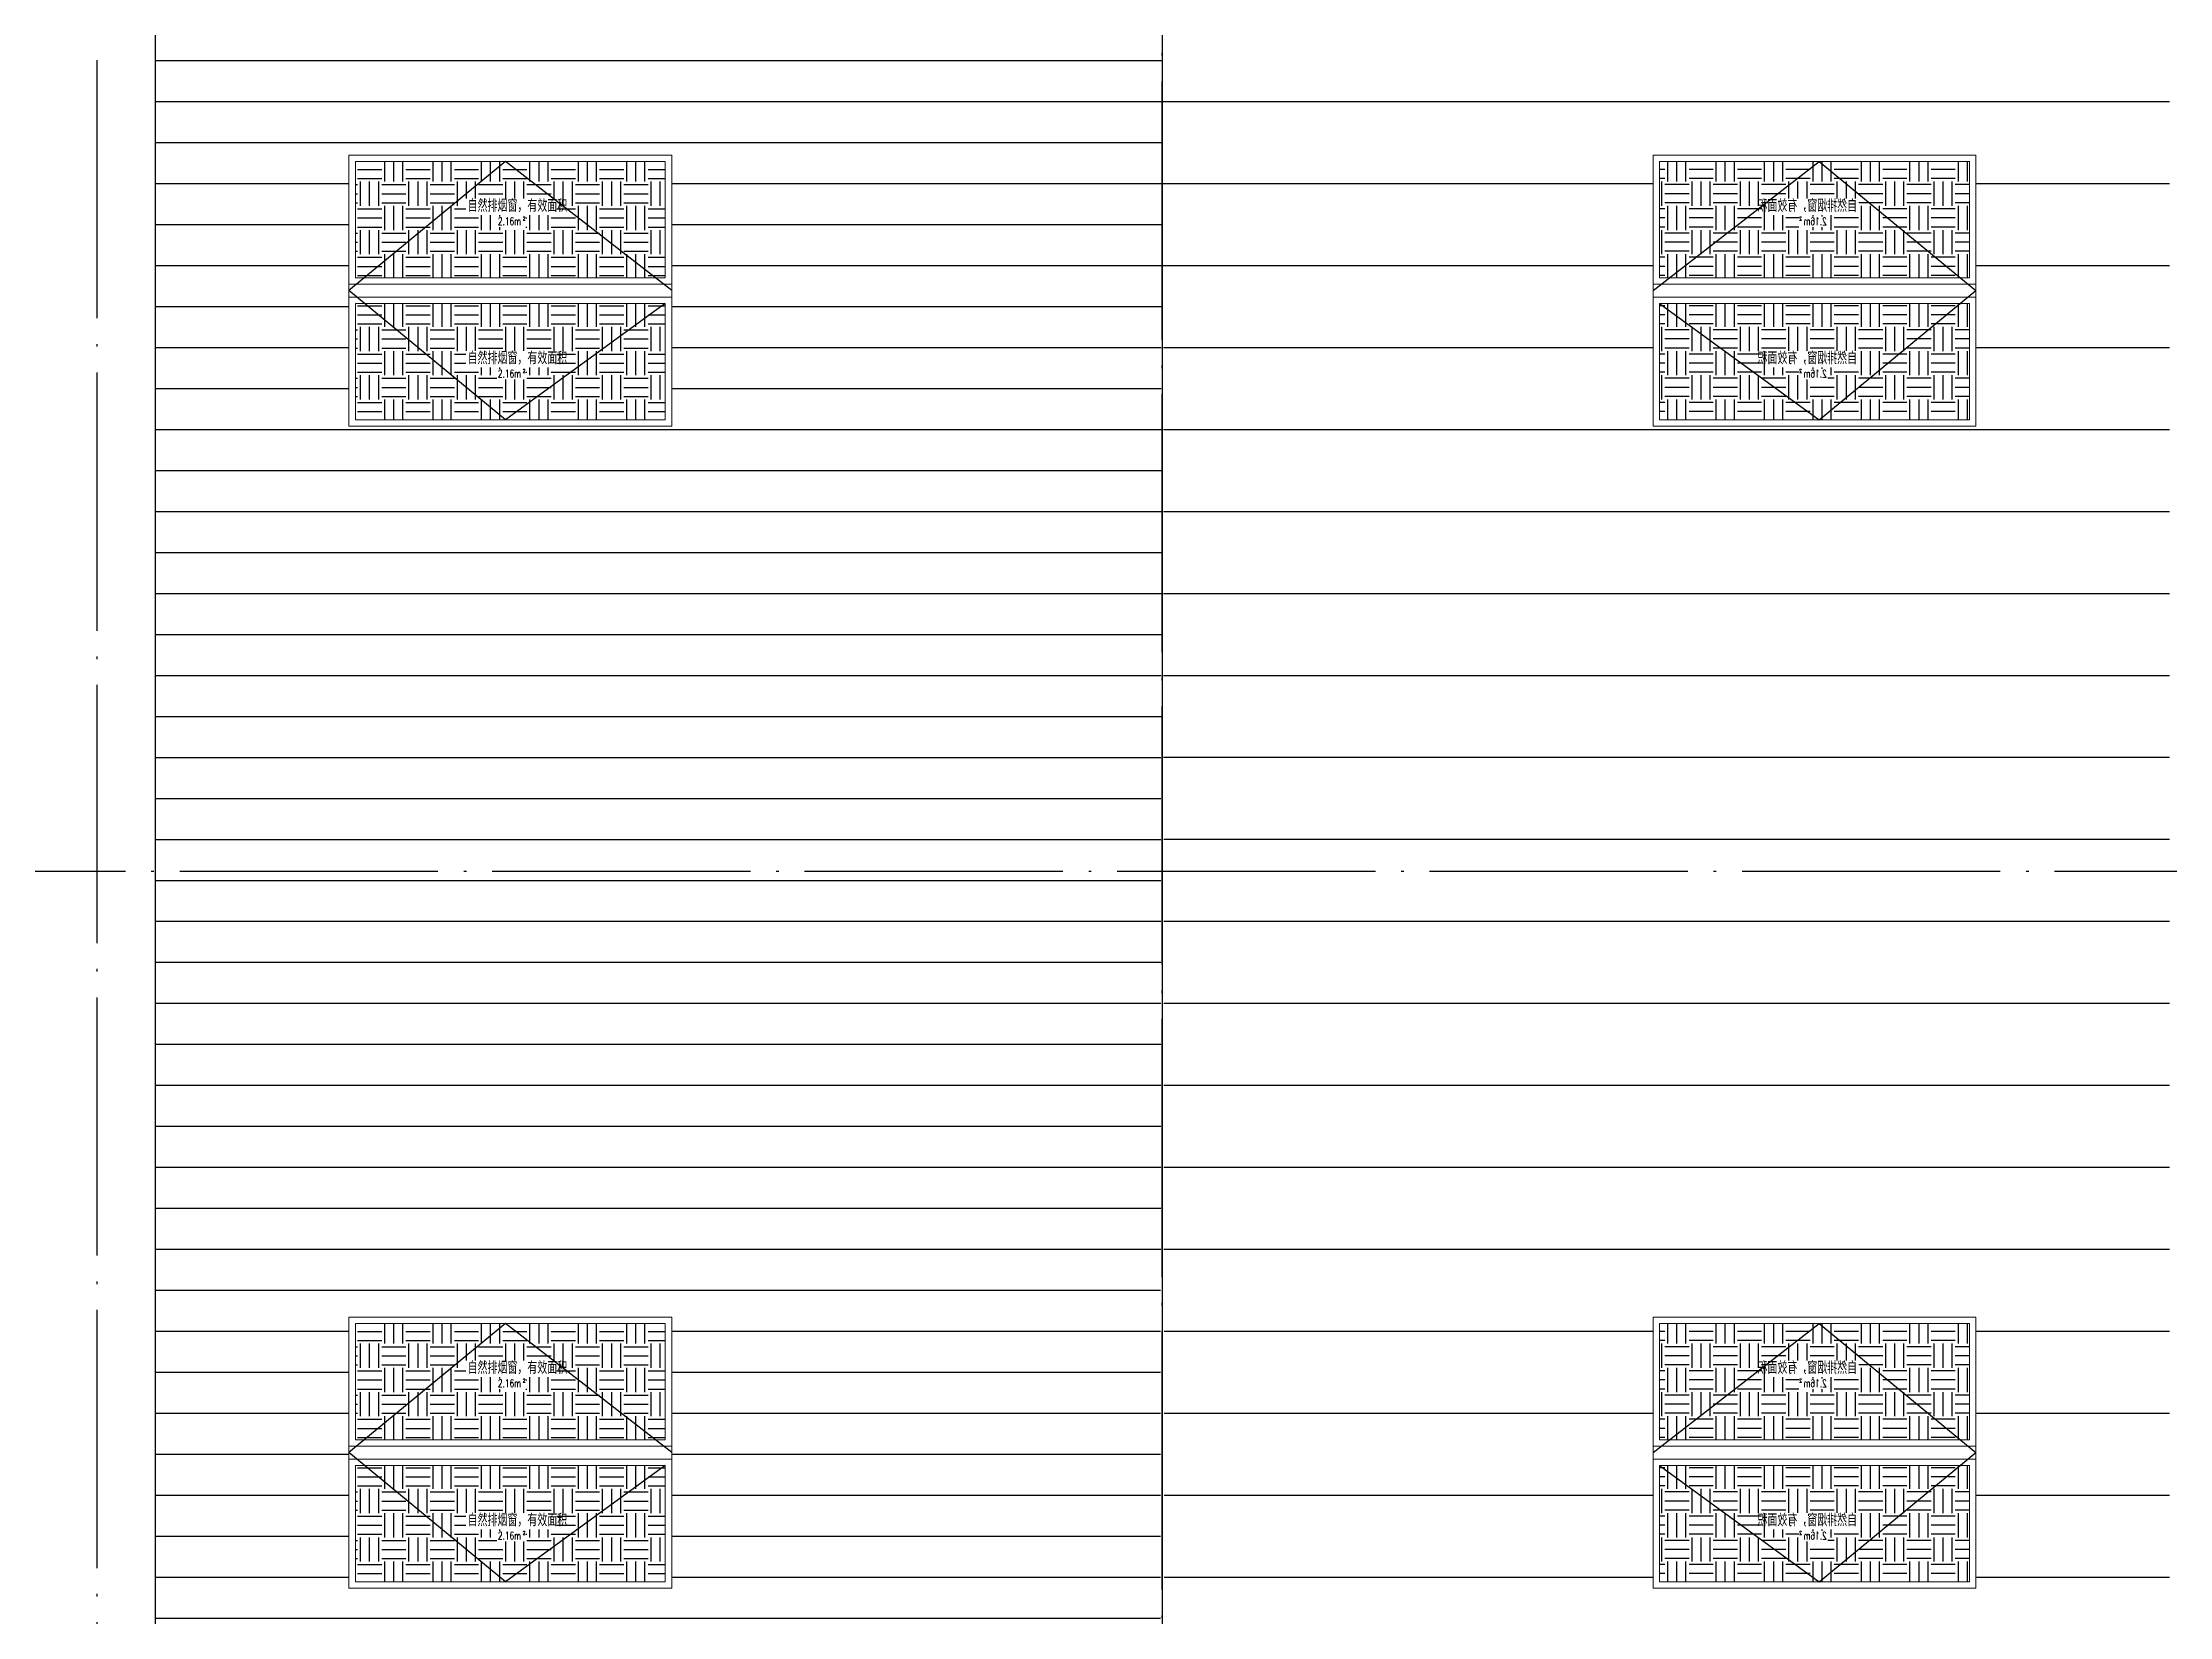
# Model space of a CAD drawing. Extents: x -555607 to 460190, y 498714 to 1664455.
# Drawn here: x 272623 to 289096, y 808051 to 820241 of the extents above; entities that cross this region are included whole.
import ezdxf

# ---------------------------------------------------------------- set-up
doc = ezdxf.new("R2010")
doc.units = 0
doc.header["$LTSCALE"] = 1000
doc.header["$MEASUREMENT"] = 0
doc.linetypes.add('DOTE', pattern=[2.42, 2, -0.2, 0.02, -0.2])
doc.linetypes.add('HIDDEN', pattern=[9.525, 6.35, -3.175])
for name, color, linetype in [('A-AXIS-DOTE', 14, 'DOTE'), ('A-HATCH-2', 251, 'Continuous'), ('A-LIN-V', 9, 'Continuous'), ('A-SFCE', 30, 'Continuous'), ('A-WINDOW', 8, 'Continuous'), ('SPACE', 7, 'Continuous'), ('SPACE_HATCH', 8, 'Continuous'), ('参考线', 8, 'Continuous'), ('外框', 1, 'HIDDEN')]:
    doc.layers.add(name, color=color, linetype=linetype)
doc.layers.add('成型线', color=3, linetype='Continuous', lineweight=18)
doc.styles.add('_TCH_SPACE', font='SIMPLEX', dxfattribs={"height": 5, "bigfont": 'GBCBIG'})
pattern_1 = [(0, (0, 0), (187.5, 187.5), [187.5, -187.5]), (0, (0, 70.31), (187.5, 187.5), [187.5, -187.5]), (0, (0, 140.62), (187.5, 187.5), [187.5, -187.5]), (90, (23.44, 164.06), (-187.5, 187.5), [187.5, -187.5]), (90, (93.75, 164.06), (-187.5, 187.5), [187.5, -187.5]), (90, (164.06, 164.06), (-187.5, 187.5), [187.5, -187.5])]

# ---------------------------------------------------------------- blocks, each defined once
blk = doc.blocks.new('44')
blk.add_wipeout([(277446, 745270), (279946, 745270), (279946, 747370), (277446, 747370)]).dxf.layer = '参考线'
at = {"layer": 'SPACE_HATCH'}
h = blk.add_hatch(dxfattribs=at)
h.set_pattern_fill('土壤', color=250, scale=50, style=0)
h.set_pattern_definition(pattern_1)
h.paths.add_polyline_path([(277496, 746420), (279896, 746420), (279896, 747320), (277496, 747320)])
h.paths.add_polyline_path([(278352, 746904), (279057, 746904), (279057, 747034), (278352, 747034)])
h.paths.add_polyline_path([(278591, 746811), (278817, 746811), (278817, 746895), (278591, 746895)])
h = blk.add_hatch(dxfattribs=at)
h.set_pattern_fill('土壤', color=250, scale=50, style=0)
h.set_pattern_definition(pattern_1)
h.paths.add_polyline_path([(277496, 746220), (279896, 746220), (279896, 745320), (277496, 745320)])
h.paths.add_polyline_path([(278352, 745724), (279057, 745724), (279057, 745854), (278352, 745854)])
h.paths.add_polyline_path([(278591, 745631), (278817, 745631), (278817, 745715), (278591, 745715)])
at = {"layer": '外框', "color": 250}
for points in [[(279946, 746320), (278658, 747320), (277446, 746320)], [(279896, 746220), (278658, 745320), (277446, 746320)]]:
    blk.add_lwpolyline(points, dxfattribs=at)
at = {"layer": '成型线', "color": 8}
for p, q in [((279946, 745270), (279946, 747370)), ((277446, 746370), (279946, 746370)), ((277496, 746420), (279896, 746420)), ((277446, 746270), (279946, 746270)), ((277496, 746220), (279896, 746220))]:
    blk.add_line(p, q, dxfattribs=at)
for points in [[(279946, 745270), (277446, 745270), (277446, 747370), (279946, 747370)], [(277496, 746420), (277496, 747320), (279896, 747320), (279896, 746420)], [(279896, 746220), (279896, 745320), (277496, 745320), (277496, 746220)]]:
    blk.add_lwpolyline(points, dxfattribs=at)
at = {"layer": 'SPACE', "color": 250, "style": '_TCH_SPACE'}
for p in [(278365, 746930), (278365, 745750)]:
    blk.add_text('自然排烟窗，有效面积', height=96.5, dxfattribs=at).set_placement(p)
at = {"layer": 'SPACE', "color": 250, "style": '_TCH_SPACE', "width": 0.705882}
for s, height, p in [('2.16m', 59.5, (278600, 746828)), ('2', 29.8, (278792, 746863)), ('2', 29.8, (278792, 745683)), ('2.16m', 59.5, (278600, 745648))]:
    blk.add_text(s, height=height, dxfattribs=at).set_placement(p)
blk = doc.blocks.new('nr3453464')
at = {"layer": 'A-LIN-V'}
blk.add_blockref('44', (14050, 72000), dxfattribs=at)
at = {"layer": 'A-LIN-V', "xscale": -0.9999999999999998}
blk.add_blockref('44', (581542, 72000), dxfattribs=at)
blk = doc.blocks.new('242343243')
at = {"layer": 'A-WINDOW'}
for p in [(-16500, 0), (-16500, -9000)]:
    blk.add_blockref('nr3453464', p, dxfattribs=at)

msp = doc.modelspace()

# ---------------------------------------------------------------- hatches: boundary and pattern name
at = {"layer": 'A-HATCH-2'}
h = msp.add_hatch(dxfattribs=at)
h.set_pattern_fill('ANSI31', color=250, scale=200, angle=135)
h.set_pattern_definition([(180, (0, 0), (-3e-14, -317.5), [])])
h.paths.add_polyline_path([(273495.8, 832220), (281295.8, 832220), (281295.8, 830430), (281241, 746374.3), (281295.8, 741420), (273495.8, 741420)])
h = msp.add_hatch(dxfattribs=at)
h.set_pattern_fill('ANSI31', color=250, scale=400, angle=135)
h.set_pattern_definition([(180, (0, 0), (-6e-14, -635), [])])
h.paths.add_polyline_path([(289095.8, 832220), (281295.8, 832220), (281295.8, 830430), (281350.6, 746374.3), (281295.8, 741420), (289095.8, 741420)])

# ---------------------------------------------------------------- linework, layer by layer
at = {"layer": 'A-AXIS-DOTE', "color": 250}
for p, q in [((273045.8, 735826.1), (273045.8, 841482.3)), ((281295.8, 735660), (281295.8, 841482.3)), ((355545.8, 813820), (237953.6, 813820))]:
    msp.add_line(p, q, dxfattribs=at)
at = {"layer": 'A-LIN-V', "color": 8}
msp.add_lwpolyline([(273495.8, 832220), (273495.8, 741420)], dxfattribs=at)
at = {"layer": 'A-SFCE', "color": 8}
msp.add_line((281295.8, 832220), (281295.8, 741420), dxfattribs=at)

# ---------------------------------------------------------------- next in the draw order: block references
at = {"layer": 'A-WINDOW'}
msp.add_blockref('242343243', (0, 0), dxfattribs=at)

doc.saveas('drawing.dxf')
